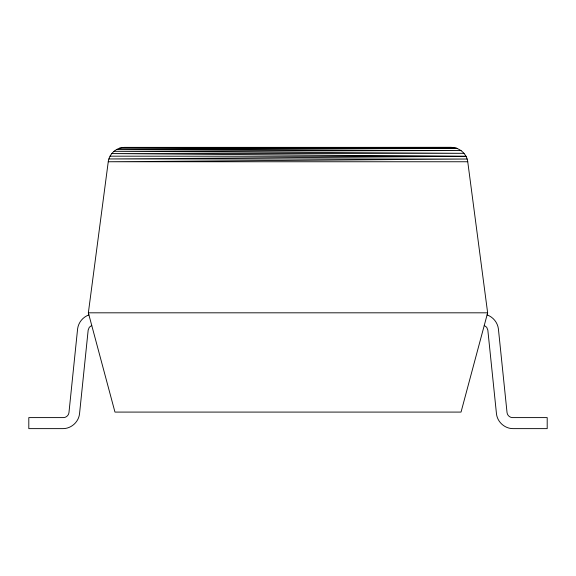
<?xml version="1.0" encoding="UTF-8"?>
<svg xmlns="http://www.w3.org/2000/svg" width="576" height="576" viewBox="0 0 576 576"><rect width="100%" height="100%" fill="white"/><g stroke="black" fill="none" stroke-linecap="round" stroke-linejoin="round"><path stroke-width="0.86" d="M88.358 312.818L108.252 161.755C109.21 153.756 116.59 147.276 124.654 147.37L451.346 147.37C459.396 147.449 466.783 153.706 467.748 161.755L487.642 312.818L461.038 412.085L114.962 412.085L88.358 312.818L487.642 312.818M91.75 325.476L89.302 327.269L88.171 330.084L79.531 413.784C78.653 421.985 71.316 428.594 63.072 428.63L28.8 428.63L28.8 417.6L63.468 417.6C66.218 417.586 68.659 415.382 68.954 412.654L77.594 328.946C78.372 322.567 82.85 317.023 88.927 314.921M451.346 147.37L122.04 147.578L456.833 148.306L116.539 149.494L461.088 150.538L113.94 151.301L464.054 153.324L111.737 153.576L466.049 156.326L108.864 158.954L467.158 159.034L108.252 161.755L467.748 161.755M119.369 148.234L456.833 148.306M110.023 156.182L466.049 156.326M487.073 314.921C493.15 317.023 497.628 322.567 498.406 328.946L507.046 412.654C507.341 415.382 509.782 417.586 512.532 417.6L547.2 417.6L547.2 428.63L512.928 428.63C504.684 428.594 497.347 421.985 496.469 413.784L487.829 330.084L486.698 327.269L484.25 325.476"/></g></svg>
